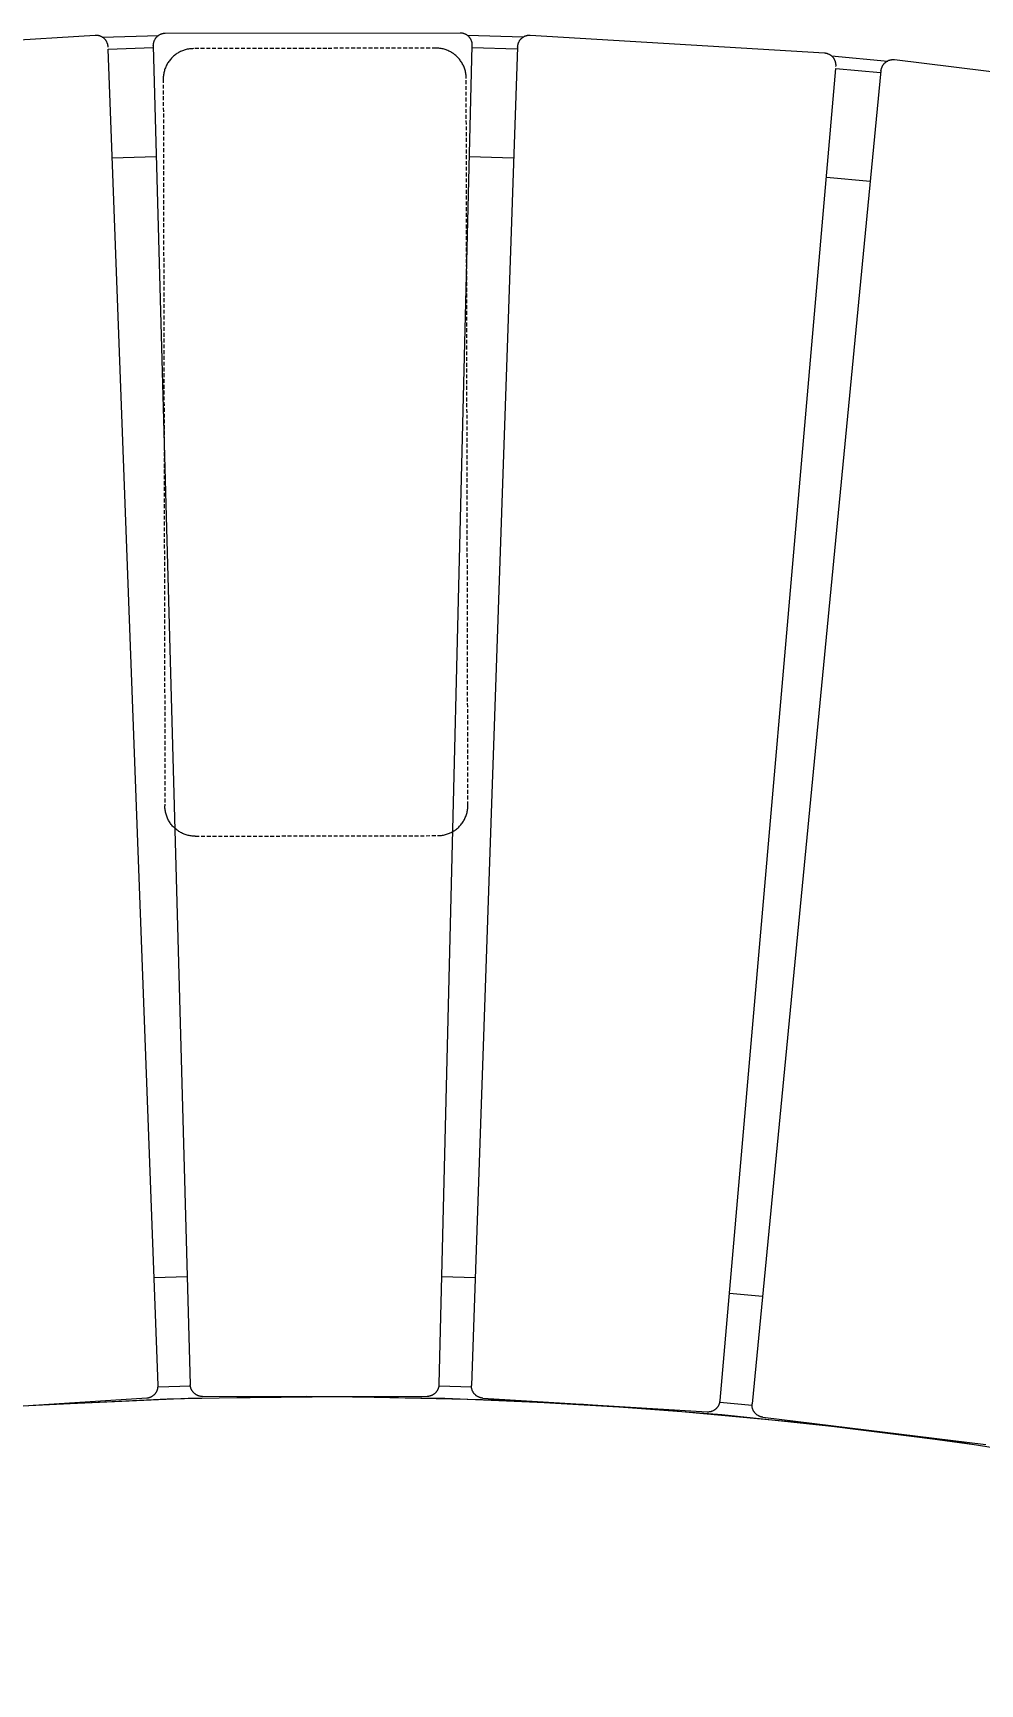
# Model space of a CAD drawing. Header units: millimetres. Extents: x -427 to 4679, y -324 to 2971.
# Drawn here: x 705 to 1017, y 1078 to 1624 of the extents above; entities that cross this region are included whole.
import ezdxf

# ---------------------------------------------------------------- set-up
doc = ezdxf.new("R2010")
doc.units = ezdxf.units.MM
doc.linetypes.add('HIDDEN', pattern=[1.905, 1.27, -0.635])
for name, color, linetype, lineweight in [('ZANO_R', 7, 'Continuous', 0), ('ZANO_R_przerywana', 7, 'HIDDEN', 0), ('ZANO_W', 1, 'Continuous', 0)]:
    doc.layers.add(name, color=color, linetype=linetype, lineweight=lineweight)
doc.styles.add('Arial', font='arial.ttf')
doc.styles.get("Standard").update_dxf_attribs({"font": 'ARIALUNI.TTF'})
doc.dimstyles.new('pl i ang', dxfattribs={"dimtxt": 50, "dimasz": 50, "dimexe": 1.25, "dimexo": 0.625, "dimgap": 10, "dimtad": 1, "dimtoh": 1, "dimtxsty": 'Standard', "dimcen": 2.5, "dimclrd": 1, "dimclre": 1, "dimclrt": 1, "dimadec": 0, "dimazin": 0, "dimtfac": 1, "dimtmove": 0, "dimatfit": 3, "dimfxl": 1, "dimarcsym": 1})

# ---------------------------------------------------------------- blocks, each defined once
blk = doc.blocks.new('*D499')
at = {"layer": 'ZANO_W', "color": 1, "lineweight": -2}
for p, q in [((4.59, 946.46), (82.72, 811.08)), ((1591.69, 946.11), (1513.51, 810.76))]:
    blk.add_line(p, q, dxfattribs=at)
blk.add_arc((797.84, -428.18), 1440.79, 61.57819, 118.39674, dxfattribs=at)
at = {"layer": 'ZANO_W', "color": 1}
for points in [[(109.39, 845.07), (115.89, 833.43), (77.72, 819.74)], [(1480.35, 833.13), (1486.85, 844.77), (1518.51, 819.42)]]:
    blk.add_solid(points, dxfattribs=at)
at = {"layer": 'ZANO_W', "color": 1, "insert": (798.16, 1043.29), "char_height": 40, "attachment_point": 5, "rotation": 359.9875, "style": 'Arial'}
blk.add_mtext('60%%d', dxfattribs=at)
blk = doc.blocks.new('*D525')
at = {"layer": 'ZANO_W', "color": 1, "lineweight": -2}
blk.add_line((1234.71, 1066.31), (1118.64, 697.62), dxfattribs=at)
at = {"layer": 'ZANO_W', "color": 1}
blk.add_solid([(1241.07, 1064.31), (1228.35, 1068.31), (1246.72, 1104.46)], dxfattribs=at)
at = {"layer": 'ZANO_W', "color": 1, "insert": (1116.35, 791.66), "char_height": 40, "attachment_point": 5, "rotation": 72.5257, "style": 'Arial'}
blk.add_mtext('R1495', dxfattribs=at)
blk = doc.blocks.new('*D526')
at = {"layer": 'ZANO_W', "color": 1, "lineweight": -2}
blk.add_line((1583.02, 1414.06), (1243.55, 663.88), dxfattribs=at)
at = {"layer": 'ZANO_W', "color": 1}
blk.add_solid([(1589.09, 1411.32), (1576.95, 1416.81), (1599.51, 1450.51)], dxfattribs=at)
at = {"layer": 'ZANO_W', "color": 1, "insert": (1252.43, 757.31), "char_height": 40, "attachment_point": 5, "rotation": 65.6522, "style": 'Arial'}
blk.add_mtext('R1944', dxfattribs=at)

msp = doc.modelspace()

# ---------------------------------------------------------------- linework, layer by layer
at = {"layer": 'ZANO_R'}
for p, q in [((725.2, 1622.74), (628.04, 1616.56)), ((725.34, 1622.74), (725.2, 1622.74)), ((725.47, 1622.75), (725.34, 1622.74)), ((725.61, 1622.74), (725.47, 1622.75)), ((725.75, 1622.73), (725.61, 1622.74)), ((725.88, 1622.72), (725.75, 1622.73)), ((726.02, 1622.71), (725.88, 1622.72)), ((726.15, 1622.68), (726.02, 1622.71)), ((726.29, 1622.66), (726.15, 1622.68)), ((726.42, 1622.63), (726.29, 1622.66)), ((726.55, 1622.59), (726.42, 1622.63)), ((726.68, 1622.55), (726.55, 1622.59)), ((726.81, 1622.51), (726.68, 1622.55)), ((726.94, 1622.46), (726.81, 1622.51)), ((727.06, 1622.41), (726.94, 1622.46)), ((727.19, 1622.35), (727.06, 1622.41)), ((727.31, 1622.29), (727.19, 1622.35)), ((727.43, 1622.22), (727.31, 1622.29)), ((727.55, 1622.15), (727.43, 1622.22)), ((727.53, 1622.17), (746.18, 1622.75)), ((727.53, 1622.17), (746.18, 1622.75)), ((727.66, 1622.08), (727.55, 1622.15)), ((727.78, 1622), (727.66, 1622.08)), ((727.89, 1621.92), (727.78, 1622)), ((727.99, 1621.84), (727.89, 1621.92)), ((728.1, 1621.75), (727.99, 1621.84)), ((728.2, 1621.66), (728.1, 1621.75)), ((728.3, 1621.56), (728.2, 1621.66)), ((728.39, 1621.46), (728.3, 1621.56)), ((728.48, 1621.36), (728.39, 1621.46)), ((728.57, 1621.25), (728.48, 1621.36)), ((728.65, 1621.15), (728.57, 1621.25)), ((728.73, 1621.04), (728.65, 1621.15)), ((728.81, 1620.92), (728.73, 1621.04)), ((728.88, 1620.81), (728.81, 1620.92)), ((728.95, 1620.69), (728.88, 1620.81)), ((729.01, 1620.57), (728.95, 1620.69)), ((729.07, 1620.45), (729.01, 1620.57)), ((729.13, 1620.32), (729.07, 1620.45)), ((729.18, 1620.19), (729.13, 1620.32)), ((729.23, 1620.07), (729.18, 1620.19)), ((729.27, 1619.94), (729.23, 1620.07)), ((729.31, 1619.81), (729.27, 1619.94)), ((729.34, 1619.67), (729.31, 1619.81)), ((729.37, 1619.54), (729.34, 1619.67)), ((729.4, 1619.41), (729.37, 1619.54)), ((729.42, 1619.27), (729.4, 1619.41)), ((729.43, 1619.14), (729.42, 1619.27)), ((729.45, 1619), (729.43, 1619.14)), ((729.45, 1618.89), (729.45, 1619)), ((744.33, 1619.64), (744.32, 1619.5)), ((744.32, 1619.5), (744.32, 1619.37)), ((744.32, 1619.26), (744.32, 1619.37)), ((744.32, 1619.26), (756.57, 1177.28)), ((744.34, 1619.78), (744.33, 1619.64)), ((744.35, 1619.91), (744.34, 1619.78)), ((744.38, 1620.05), (744.35, 1619.91)), ((744.4, 1620.18), (744.38, 1620.05)), ((744.43, 1620.31), (744.4, 1620.18)), ((744.46, 1620.45), (744.43, 1620.31)), ((744.5, 1620.58), (744.46, 1620.45)), ((744.55, 1620.71), (744.5, 1620.58)), ((744.59, 1620.83), (744.55, 1620.71)), ((744.65, 1620.96), (744.59, 1620.83)), ((744.7, 1621.08), (744.65, 1620.96)), ((744.76, 1621.21), (744.7, 1621.08)), ((744.83, 1621.33), (744.76, 1621.21)), ((744.9, 1621.45), (744.83, 1621.33)), ((744.97, 1621.56), (744.9, 1621.45)), ((745.05, 1621.67), (744.97, 1621.56)), ((745.13, 1621.78), (745.05, 1621.67)), ((745.21, 1621.89), (745.13, 1621.78)), ((745.3, 1622), (745.21, 1621.89)), ((745.39, 1622.1), (745.3, 1622)), ((745.49, 1622.2), (745.39, 1622.1)), ((745.58, 1622.29), (745.49, 1622.2)), ((745.68, 1622.38), (745.58, 1622.29)), ((745.79, 1622.47), (745.68, 1622.38)), ((745.9, 1622.56), (745.79, 1622.47)), ((746.01, 1622.64), (745.9, 1622.56)), ((746.12, 1622.71), (746.01, 1622.64)), ((746.23, 1622.79), (746.12, 1622.71)), ((746.35, 1622.86), (746.23, 1622.79)), ((746.47, 1622.92), (746.35, 1622.86)), ((746.59, 1622.98), (746.47, 1622.92)), ((746.72, 1623.04), (746.59, 1622.98)), ((746.85, 1623.09), (746.72, 1623.04)), ((746.97, 1623.14), (746.85, 1623.09)), ((747.1, 1623.18), (746.97, 1623.14)), ((747.23, 1623.22), (747.1, 1623.18)), ((747.37, 1623.26), (747.23, 1623.22)), ((747.5, 1623.29), (747.37, 1623.26)), ((747.63, 1623.31), (747.5, 1623.29)), ((747.77, 1623.33), (747.63, 1623.31)), ((747.9, 1623.35), (747.77, 1623.33)), ((748.04, 1623.36), (747.9, 1623.35)), ((748.18, 1623.37), (748.04, 1623.36)), ((748.31, 1623.37), (748.18, 1623.37)), ((845.67, 1623.52), (748.31, 1623.37)), ((838.77, 1177.41), (849.67, 1619.42)), ((845.8, 1623.52), (845.67, 1623.52)), ((845.94, 1623.51), (845.8, 1623.52)), ((846.08, 1623.5), (845.94, 1623.51)), ((846.21, 1623.48), (846.08, 1623.5)), ((846.35, 1623.46), (846.21, 1623.48)), ((846.48, 1623.44), (846.35, 1623.46)), ((846.61, 1623.41), (846.48, 1623.44)), ((846.75, 1623.37), (846.61, 1623.41)), ((846.88, 1623.34), (846.75, 1623.37)), ((847.01, 1623.29), (846.88, 1623.34)), ((847.13, 1623.24), (847.01, 1623.29)), ((847.26, 1623.19), (847.13, 1623.24)), ((847.39, 1623.14), (847.26, 1623.19)), ((847.51, 1623.08), (847.39, 1623.14)), ((847.63, 1623.01), (847.51, 1623.08)), ((847.75, 1622.94), (847.63, 1623.01)), ((847.86, 1622.87), (847.75, 1622.94)), ((847.97, 1622.79), (847.86, 1622.87)), ((847.96, 1622.81), (866.6, 1622.24)), ((847.96, 1622.81), (866.6, 1622.24)), ((848.09, 1622.71), (847.97, 1622.79)), ((848.19, 1622.63), (848.09, 1622.71)), ((848.3, 1622.54), (848.19, 1622.63)), ((848.4, 1622.45), (848.3, 1622.54)), ((848.5, 1622.35), (848.4, 1622.45)), ((848.59, 1622.26), (848.5, 1622.35)), ((848.68, 1622.15), (848.59, 1622.26)), ((848.77, 1622.05), (848.68, 1622.15)), ((848.86, 1621.94), (848.77, 1622.05)), ((848.94, 1621.83), (848.86, 1621.94)), ((849.01, 1621.72), (848.94, 1621.83)), ((849.09, 1621.6), (849.01, 1621.72)), ((849.16, 1621.49), (849.09, 1621.6)), ((849.22, 1621.37), (849.16, 1621.49)), ((849.28, 1621.24), (849.22, 1621.37)), ((849.34, 1621.12), (849.28, 1621.24)), ((849.39, 1620.99), (849.34, 1621.12)), ((849.44, 1620.87), (849.39, 1620.99)), ((864.54, 1618.87), (849.39, 1176.98)), ((849.48, 1620.74), (849.44, 1620.87)), ((849.52, 1620.61), (849.48, 1620.74)), ((849.56, 1620.47), (849.52, 1620.61)), ((849.59, 1620.34), (849.56, 1620.47)), ((849.61, 1620.21), (849.59, 1620.34)), ((849.64, 1620.07), (849.61, 1620.21)), ((849.65, 1619.94), (849.64, 1620.07)), ((849.66, 1619.8), (849.65, 1619.94)), ((849.67, 1619.66), (849.66, 1619.8)), ((849.67, 1619.53), (849.67, 1619.66)), ((849.67, 1619.42), (849.67, 1619.53)), ((864.55, 1619.11), (864.54, 1618.97)), ((864.54, 1618.87), (864.54, 1618.97)), ((864.57, 1619.24), (864.55, 1619.11)), ((864.59, 1619.38), (864.57, 1619.24)), ((864.61, 1619.51), (864.59, 1619.38)), ((864.64, 1619.65), (864.61, 1619.51)), ((864.67, 1619.78), (864.64, 1619.65)), ((864.71, 1619.91), (864.67, 1619.78)), ((864.75, 1620.04), (864.71, 1619.91)), ((864.8, 1620.17), (864.75, 1620.04)), ((864.85, 1620.3), (864.8, 1620.17)), ((864.91, 1620.42), (864.85, 1620.3)), ((864.97, 1620.54), (864.91, 1620.42)), ((865.03, 1620.66), (864.97, 1620.54)), ((865.1, 1620.78), (865.03, 1620.66)), ((865.17, 1620.9), (865.1, 1620.78)), ((865.25, 1621.01), (865.17, 1620.9)), ((865.33, 1621.12), (865.25, 1621.01)), ((865.41, 1621.23), (865.33, 1621.12)), ((865.5, 1621.34), (865.41, 1621.23)), ((865.59, 1621.44), (865.5, 1621.34)), ((865.68, 1621.54), (865.59, 1621.44)), ((865.78, 1621.63), (865.68, 1621.54)), ((865.88, 1621.73), (865.78, 1621.63)), ((865.98, 1621.81), (865.88, 1621.73)), ((866.09, 1621.9), (865.98, 1621.81)), ((866.2, 1621.98), (866.09, 1621.9)), ((866.31, 1622.06), (866.2, 1621.98)), ((866.43, 1622.13), (866.31, 1622.06)), ((866.55, 1622.2), (866.43, 1622.13)), ((866.67, 1622.27), (866.55, 1622.2)), ((866.79, 1622.33), (866.67, 1622.27)), ((866.91, 1622.39), (866.79, 1622.33)), ((867.04, 1622.44), (866.91, 1622.39)), ((867.16, 1622.49), (867.04, 1622.44)), ((867.29, 1622.53), (867.16, 1622.49)), ((867.42, 1622.57), (867.29, 1622.53)), ((867.56, 1622.61), (867.42, 1622.57)), ((867.69, 1622.64), (867.56, 1622.61)), ((867.82, 1622.67), (867.69, 1622.64)), ((867.96, 1622.69), (867.82, 1622.67)), ((868.09, 1622.71), (867.96, 1622.69)), ((868.23, 1622.72), (868.09, 1622.71)), ((868.37, 1622.73), (868.23, 1622.72)), ((868.5, 1622.73), (868.37, 1622.73)), ((868.64, 1622.73), (868.5, 1622.73)), ((868.77, 1622.72), (868.64, 1622.73)), ((965.95, 1616.84), (868.77, 1622.72)), ((729.48, 1618.23), (744.33, 1618.7)), ((729.48, 1618.23), (744.34, 1618.7)), ((745.94, 1177.05), (729.48, 1618.23)), ((849.66, 1618.76), (864.52, 1618.31)), ((849.66, 1618.76), (864.52, 1618.31)), ((966.09, 1616.83), (965.95, 1616.84)), ((966.22, 1616.82), (966.09, 1616.83)), ((966.36, 1616.8), (966.22, 1616.82)), ((966.49, 1616.77), (966.36, 1616.8)), ((966.63, 1616.74), (966.49, 1616.77)), ((966.76, 1616.71), (966.63, 1616.74)), ((966.89, 1616.67), (966.76, 1616.71)), ((967.02, 1616.63), (966.89, 1616.67)), ((967.15, 1616.58), (967.02, 1616.63)), ((967.28, 1616.53), (967.15, 1616.58)), ((967.4, 1616.48), (967.28, 1616.53)), ((967.52, 1616.42), (967.4, 1616.48)), ((967.64, 1616.35), (967.52, 1616.42)), ((967.76, 1616.29), (967.64, 1616.35)), ((967.88, 1616.21), (967.76, 1616.29)), ((967.99, 1616.14), (967.88, 1616.21)), ((968.1, 1616.06), (967.99, 1616.14)), ((968.21, 1615.97), (968.1, 1616.06)), ((968.19, 1615.99), (986.77, 1614.27)), ((968.19, 1615.99), (986.77, 1614.27)), ((968.32, 1615.89), (968.21, 1615.97)), ((968.42, 1615.8), (968.32, 1615.89)), ((968.52, 1615.7), (968.42, 1615.8)), ((968.61, 1615.6), (968.52, 1615.7)), ((968.7, 1615.5), (968.61, 1615.6)), ((968.79, 1615.4), (968.7, 1615.5)), ((968.88, 1615.29), (968.79, 1615.4)), ((968.96, 1615.18), (968.88, 1615.29)), ((969.04, 1615.07), (968.96, 1615.18)), ((969.11, 1614.96), (969.04, 1615.07)), ((969.18, 1614.84), (969.11, 1614.96)), ((969.25, 1614.72), (969.18, 1614.84)), ((969.31, 1614.6), (969.25, 1614.72)), ((969.37, 1614.47), (969.31, 1614.6)), ((969.42, 1614.35), (969.37, 1614.47)), ((969.47, 1614.22), (969.42, 1614.35)), ((969.51, 1614.09), (969.47, 1614.22)), ((969.55, 1613.96), (969.51, 1614.09)), ((969.59, 1613.83), (969.55, 1613.96)), ((969.62, 1613.7), (969.59, 1613.83)), ((969.65, 1613.56), (969.62, 1613.7)), ((969.67, 1613.43), (969.65, 1613.56)), ((969.69, 1613.29), (969.67, 1613.43)), ((985.61, 1613.44), (985.52, 1613.34)), ((985.71, 1613.53), (985.61, 1613.44)), ((985.81, 1613.62), (985.71, 1613.53)), ((985.91, 1613.71), (985.81, 1613.62)), ((986.02, 1613.8), (985.91, 1613.71)), ((986.12, 1613.88), (986.02, 1613.8)), ((986.24, 1613.96), (986.12, 1613.88)), ((986.35, 1614.04), (986.24, 1613.96)), ((986.47, 1614.11), (986.35, 1614.04)), ((986.59, 1614.17), (986.47, 1614.11)), ((986.71, 1614.23), (986.59, 1614.17)), ((986.83, 1614.29), (986.71, 1614.23)), ((986.96, 1614.35), (986.83, 1614.29)), ((987.08, 1614.4), (986.96, 1614.35)), ((987.21, 1614.44), (987.08, 1614.4)), ((987.34, 1614.48), (987.21, 1614.44)), ((987.48, 1614.52), (987.34, 1614.48)), ((987.61, 1614.55), (987.48, 1614.52)), ((987.74, 1614.58), (987.61, 1614.55)), ((987.88, 1614.6), (987.74, 1614.58)), ((988.01, 1614.62), (987.88, 1614.6)), ((988.15, 1614.63), (988.01, 1614.62)), ((988.28, 1614.64), (988.15, 1614.63)), ((988.42, 1614.65), (988.28, 1614.64)), ((988.56, 1614.65), (988.42, 1614.65)), ((988.69, 1614.64), (988.56, 1614.65)), ((988.83, 1614.63), (988.69, 1614.64)), ((988.97, 1614.62), (988.83, 1614.63)), ((1085.59, 1602.73), (988.97, 1614.62)), ((931.45, 1172.01), (969.64, 1611.85)), ((984.5, 1611.03), (942.02, 1170.92)), ((969.64, 1611.85), (984.44, 1610.47)), ((969.64, 1611.85), (984.44, 1610.47)), ((969.7, 1613.16), (969.69, 1613.29)), ((969.71, 1613.02), (969.7, 1613.16)), ((969.7, 1612.61), (969.71, 1612.75)), ((969.7, 1612.51), (969.7, 1612.61)), ((969.71, 1612.88), (969.71, 1613.02)), ((969.71, 1612.75), (969.71, 1612.88)), ((984.5, 1611.03), (984.51, 1611.14)), ((984.53, 1611.27), (984.51, 1611.14)), ((984.55, 1611.41), (984.53, 1611.27)), ((984.58, 1611.54), (984.55, 1611.41)), ((984.61, 1611.67), (984.58, 1611.54)), ((984.65, 1611.8), (984.61, 1611.67)), ((984.69, 1611.93), (984.65, 1611.8)), ((984.74, 1612.06), (984.69, 1611.93)), ((984.79, 1612.19), (984.74, 1612.06)), ((984.84, 1612.31), (984.79, 1612.19)), ((984.9, 1612.44), (984.84, 1612.31)), ((984.96, 1612.56), (984.9, 1612.44)), ((985.03, 1612.68), (984.96, 1612.56)), ((985.1, 1612.79), (985.03, 1612.68)), ((985.18, 1612.91), (985.1, 1612.79)), ((985.26, 1613.02), (985.18, 1612.91)), ((985.34, 1613.13), (985.26, 1613.02)), ((985.43, 1613.23), (985.34, 1613.13)), ((985.52, 1613.34), (985.43, 1613.23)), ((730.82, 1582.26), (745.33, 1582.72)), ((848.77, 1582.77), (863.28, 1582.33)), ((966.52, 1575.98), (980.98, 1574.64)), ((755.58, 1212.86), (744.62, 1212.51)), ((850.61, 1212.55), (839.65, 1212.88)), ((945.44, 1206.35), (934.52, 1207.37)), ((838.77, 1177.27), (838.77, 1177.41)), ((668.14, 1168.2), (742.2, 1172.91)), ((703.26, 1170.43), (749, 1172.64)), ((704.67, 1170.52), (755.84, 1172.85)), ((742.2, 1172.91), (742.33, 1172.92)), ((742.33, 1172.92), (742.47, 1172.94)), ((742.47, 1172.94), (742.61, 1172.96)), ((742.61, 1172.96), (742.74, 1172.98)), ((742.74, 1172.98), (742.88, 1173.01)), ((742.88, 1173.01), (743.01, 1173.05)), ((743.01, 1173.05), (743.14, 1173.08)), ((743.14, 1173.08), (743.27, 1173.13)), ((743.27, 1173.13), (743.4, 1173.18)), ((743.4, 1173.18), (743.53, 1173.23)), ((743.53, 1173.23), (743.65, 1173.28)), ((743.65, 1173.28), (743.78, 1173.34)), ((743.78, 1173.34), (743.9, 1173.41)), ((743.9, 1173.41), (744.01, 1173.48)), ((744.01, 1173.48), (744.13, 1173.55)), ((744.13, 1173.55), (744.24, 1173.63)), ((744.24, 1173.63), (744.36, 1173.71)), ((744.36, 1173.71), (744.46, 1173.79)), ((744.46, 1173.79), (744.57, 1173.88)), ((744.57, 1173.88), (744.67, 1173.97)), ((744.67, 1173.97), (744.77, 1174.07)), ((744.77, 1174.07), (744.87, 1174.17)), ((744.87, 1174.17), (744.96, 1174.27)), ((744.96, 1174.27), (745.05, 1174.38)), ((745.05, 1174.38), (745.13, 1174.48)), ((745.13, 1174.48), (745.21, 1174.59)), ((745.21, 1174.59), (745.29, 1174.71)), ((745.29, 1174.71), (745.36, 1174.82)), ((745.36, 1174.82), (745.43, 1174.94)), ((745.43, 1174.94), (745.5, 1175.06)), ((745.5, 1175.06), (745.56, 1175.19)), ((745.56, 1175.19), (745.61, 1175.31)), ((745.61, 1175.31), (745.67, 1175.44)), ((745.67, 1175.44), (745.72, 1175.57)), ((745.72, 1175.57), (745.76, 1175.7)), ((745.76, 1175.7), (745.8, 1175.83)), ((745.8, 1175.83), (745.83, 1175.96)), ((745.83, 1175.96), (745.86, 1176.09)), ((745.86, 1176.09), (745.89, 1176.23)), ((745.89, 1176.23), (745.91, 1176.37)), ((745.91, 1176.37), (745.92, 1176.5)), ((745.92, 1176.5), (745.94, 1176.64)), ((745.93, 1176.54), (756.6, 1176.87)), ((745.93, 1176.54), (756.6, 1176.87)), ((745.94, 1176.91), (745.94, 1177.05)), ((745.94, 1176.78), (745.94, 1176.91)), ((745.94, 1176.64), (745.94, 1176.78)), ((749, 1172.64), (794.79, 1173.44)), ((755.84, 1172.85), (807.05, 1173.42)), ((756.57, 1177.14), (756.57, 1177.28)), ((756.59, 1177.01), (756.57, 1177.14)), ((756.6, 1176.87), (756.59, 1177.01)), ((756.62, 1176.73), (756.6, 1176.87)), ((756.65, 1176.6), (756.62, 1176.73)), ((756.68, 1176.46), (756.65, 1176.6)), ((756.71, 1176.33), (756.68, 1176.46)), ((756.75, 1176.2), (756.71, 1176.33)), ((756.79, 1176.07), (756.75, 1176.2)), ((756.84, 1175.94), (756.79, 1176.07)), ((756.89, 1175.81), (756.84, 1175.94)), ((756.95, 1175.69), (756.89, 1175.81)), ((757.01, 1175.56), (756.95, 1175.69)), ((757.07, 1175.44), (757.01, 1175.56)), ((757.14, 1175.33), (757.07, 1175.44)), ((757.21, 1175.21), (757.14, 1175.33)), ((757.29, 1175.09), (757.21, 1175.21)), ((757.37, 1174.98), (757.29, 1175.09)), ((757.46, 1174.88), (757.37, 1174.98)), ((757.54, 1174.77), (757.46, 1174.88)), ((757.64, 1174.67), (757.54, 1174.77)), ((757.73, 1174.57), (757.64, 1174.67)), ((757.83, 1174.47), (757.73, 1174.57)), ((757.93, 1174.38), (757.83, 1174.47)), ((758.04, 1174.29), (757.93, 1174.38)), ((758.14, 1174.21), (758.04, 1174.29)), ((758.26, 1174.13), (758.14, 1174.21)), ((758.37, 1174.05), (758.26, 1174.13)), ((758.48, 1173.98), (758.37, 1174.05)), ((758.6, 1173.91), (758.48, 1173.98)), ((758.72, 1173.84), (758.6, 1173.91)), ((758.85, 1173.78), (758.72, 1173.84)), ((758.97, 1173.72), (758.85, 1173.78)), ((759.1, 1173.67), (758.97, 1173.72)), ((759.23, 1173.62), (759.1, 1173.67)), ((759.36, 1173.58), (759.23, 1173.62)), ((759.49, 1173.54), (759.36, 1173.58)), ((759.62, 1173.5), (759.49, 1173.54)), ((759.76, 1173.47), (759.62, 1173.5)), ((759.89, 1173.45), (759.76, 1173.47)), ((760.03, 1173.43), (759.89, 1173.45)), ((760.16, 1173.41), (760.03, 1173.43)), ((760.3, 1173.4), (760.16, 1173.41)), ((760.44, 1173.39), (760.3, 1173.4)), ((760.57, 1173.39), (760.44, 1173.39)), ((760.57, 1173.39), (834.78, 1173.5)), ((794.79, 1173.44), (840.59, 1172.84)), ((807.05, 1173.42), (858.25, 1172.23)), ((834.78, 1173.5), (834.92, 1173.51)), ((834.92, 1173.51), (835.05, 1173.51)), ((835.05, 1173.51), (835.19, 1173.53)), ((835.19, 1173.53), (835.33, 1173.54)), ((835.33, 1173.54), (835.46, 1173.56)), ((835.46, 1173.56), (835.6, 1173.59)), ((835.6, 1173.59), (835.73, 1173.62)), ((835.73, 1173.62), (835.86, 1173.66)), ((835.86, 1173.66), (836, 1173.69)), ((836, 1173.69), (836.13, 1173.74)), ((836.13, 1173.74), (836.25, 1173.79)), ((836.25, 1173.79), (836.38, 1173.84)), ((836.38, 1173.84), (836.51, 1173.9)), ((836.51, 1173.9), (836.63, 1173.96)), ((836.63, 1173.96), (836.75, 1174.03)), ((836.75, 1174.03), (836.87, 1174.1)), ((836.87, 1174.1), (836.98, 1174.17)), ((836.98, 1174.17), (837.1, 1174.25)), ((837.1, 1174.25), (837.21, 1174.33)), ((837.21, 1174.33), (837.31, 1174.41)), ((837.31, 1174.41), (837.42, 1174.5)), ((837.42, 1174.5), (837.52, 1174.6)), ((837.52, 1174.6), (837.62, 1174.69)), ((837.62, 1174.69), (837.71, 1174.79)), ((837.71, 1174.79), (837.8, 1174.89)), ((837.8, 1174.89), (837.89, 1175)), ((837.89, 1175), (837.98, 1175.11)), ((837.98, 1175.11), (838.06, 1175.22)), ((838.06, 1175.22), (838.13, 1175.33)), ((838.13, 1175.33), (838.21, 1175.45)), ((838.21, 1175.45), (838.27, 1175.57)), ((838.27, 1175.57), (838.34, 1175.69)), ((838.34, 1175.69), (838.4, 1175.81)), ((838.4, 1175.81), (838.45, 1175.94)), ((838.45, 1175.94), (838.51, 1176.07)), ((838.51, 1176.07), (838.55, 1176.19)), ((838.55, 1176.19), (838.6, 1176.32)), ((838.6, 1176.32), (838.63, 1176.46)), ((838.63, 1176.46), (838.67, 1176.59)), ((838.67, 1176.59), (838.7, 1176.72)), ((838.7, 1176.72), (838.72, 1176.86)), ((838.72, 1176.86), (838.74, 1176.99)), ((838.73, 1176.89), (849.4, 1176.57)), ((838.73, 1176.89), (849.4, 1176.57)), ((838.74, 1176.99), (838.76, 1177.13)), ((838.76, 1177.13), (838.77, 1177.27)), ((840.59, 1172.84), (886.34, 1170.84)), ((849.39, 1176.84), (849.39, 1176.98)), ((849.39, 1176.7), (849.39, 1176.84)), ((849.4, 1176.56), (849.39, 1176.7)), ((849.41, 1176.43), (849.4, 1176.56)), ((849.43, 1176.29), (849.41, 1176.43)), ((849.45, 1176.16), (849.43, 1176.29)), ((849.48, 1176.02), (849.45, 1176.16)), ((849.51, 1175.89), (849.48, 1176.02)), ((849.54, 1175.75), (849.51, 1175.89)), ((849.58, 1175.62), (849.54, 1175.75)), ((849.62, 1175.49), (849.58, 1175.62)), ((849.67, 1175.36), (849.62, 1175.49)), ((849.73, 1175.24), (849.67, 1175.36)), ((849.78, 1175.11), (849.73, 1175.24)), ((849.84, 1174.99), (849.78, 1175.11)), ((849.91, 1174.87), (849.84, 1174.99)), ((849.98, 1174.75), (849.91, 1174.87)), ((850.05, 1174.63), (849.98, 1174.75)), ((850.13, 1174.52), (850.05, 1174.63)), ((850.21, 1174.41), (850.13, 1174.52)), ((850.3, 1174.3), (850.21, 1174.41)), ((850.39, 1174.2), (850.3, 1174.3)), ((850.48, 1174.1), (850.39, 1174.2)), ((850.57, 1174), (850.48, 1174.1)), ((850.67, 1173.9), (850.57, 1174)), ((850.78, 1173.81), (850.67, 1173.9)), ((850.88, 1173.72), (850.78, 1173.81)), ((850.99, 1173.64), (850.88, 1173.72)), ((851.1, 1173.56), (850.99, 1173.64)), ((851.21, 1173.48), (851.1, 1173.56)), ((851.33, 1173.41), (851.21, 1173.48)), ((851.45, 1173.34), (851.33, 1173.41)), ((851.57, 1173.28), (851.45, 1173.34)), ((851.69, 1173.22), (851.57, 1173.28)), ((851.82, 1173.16), (851.69, 1173.22)), ((851.95, 1173.11), (851.82, 1173.16)), ((852.08, 1173.06), (851.95, 1173.11)), ((852.21, 1173.02), (852.08, 1173.06)), ((852.34, 1172.98), (852.21, 1173.02)), ((852.47, 1172.95), (852.34, 1172.98)), ((852.61, 1172.92), (852.47, 1172.95)), ((852.74, 1172.89), (852.61, 1172.92)), ((852.88, 1172.87), (852.74, 1172.89)), ((853.01, 1172.86), (852.88, 1172.87)), ((853.15, 1172.85), (853.01, 1172.86)), ((853.15, 1172.85), (927.22, 1168.36)), ((858.25, 1172.23), (909.39, 1169.29)), ((931.41, 1171.74), (931.43, 1171.87)), ((931.43, 1171.87), (931.45, 1172.01)), ((886.34, 1170.84), (932.01, 1167.43)), ((909.39, 1169.29), (960.39, 1164.6)), ((927.22, 1168.36), (927.36, 1168.36)), ((927.36, 1168.36), (927.5, 1168.36)), ((927.5, 1168.36), (927.63, 1168.36)), ((927.63, 1168.36), (927.77, 1168.37)), ((927.77, 1168.37), (927.91, 1168.38)), ((927.91, 1168.38), (928.04, 1168.4)), ((928.04, 1168.4), (928.18, 1168.42)), ((928.18, 1168.42), (928.31, 1168.45)), ((928.31, 1168.45), (928.45, 1168.48)), ((928.45, 1168.48), (928.58, 1168.52)), ((928.58, 1168.52), (928.71, 1168.56)), ((928.71, 1168.56), (928.84, 1168.6)), ((928.84, 1168.6), (928.97, 1168.65)), ((928.97, 1168.65), (929.09, 1168.7)), ((929.09, 1168.7), (929.22, 1168.76)), ((929.22, 1168.76), (929.34, 1168.83)), ((929.34, 1168.83), (929.46, 1168.89)), ((929.46, 1168.89), (929.58, 1168.96)), ((929.58, 1168.96), (929.69, 1169.04)), ((929.69, 1169.04), (929.81, 1169.12)), ((929.81, 1169.12), (929.92, 1169.2)), ((929.92, 1169.2), (930.02, 1169.28)), ((930.02, 1169.28), (930.13, 1169.37)), ((930.13, 1169.37), (930.23, 1169.47)), ((930.23, 1169.47), (930.33, 1169.56)), ((930.33, 1169.56), (930.42, 1169.66)), ((930.42, 1169.66), (930.51, 1169.77)), ((930.51, 1169.77), (930.6, 1169.87)), ((930.6, 1169.87), (930.68, 1169.98)), ((930.68, 1169.98), (930.76, 1170.09)), ((930.76, 1170.09), (930.84, 1170.21)), ((930.84, 1170.21), (930.91, 1170.33)), ((930.91, 1170.33), (930.98, 1170.44)), ((930.98, 1170.44), (931.04, 1170.57)), ((931.04, 1170.57), (931.1, 1170.69)), ((931.1, 1170.69), (931.15, 1170.82)), ((931.15, 1170.82), (931.2, 1170.94)), ((931.2, 1170.94), (931.25, 1171.07)), ((931.25, 1171.07), (931.29, 1171.2)), ((931.29, 1171.2), (931.33, 1171.34)), ((931.33, 1171.34), (931.36, 1171.47)), ((931.36, 1171.47), (931.39, 1171.6)), ((931.37, 1171.5), (942, 1170.52)), ((931.37, 1171.5), (942, 1170.52)), ((931.39, 1171.6), (931.41, 1171.74)), ((932.01, 1167.43), (977.56, 1162.63)), ((942, 1170.65), (942.01, 1170.79)), ((942, 1170.51), (942, 1170.65)), ((942.01, 1170.38), (942, 1170.51)), ((942.01, 1170.79), (942.02, 1170.92)), ((942.01, 1170.24), (942.01, 1170.38)), ((942.03, 1170.1), (942.01, 1170.24)), ((942.04, 1169.97), (942.03, 1170.1)), ((942.07, 1169.83), (942.04, 1169.97)), ((942.09, 1169.7), (942.07, 1169.83)), ((942.12, 1169.56), (942.09, 1169.7)), ((942.16, 1169.43), (942.12, 1169.56)), ((942.2, 1169.3), (942.16, 1169.43)), ((942.25, 1169.17), (942.2, 1169.3)), ((942.29, 1169.04), (942.25, 1169.17)), ((942.35, 1168.91), (942.29, 1169.04)), ((942.41, 1168.79), (942.35, 1168.91)), ((942.47, 1168.67), (942.41, 1168.79)), ((942.53, 1168.55), (942.47, 1168.67)), ((942.61, 1168.43), (942.53, 1168.55)), ((942.68, 1168.31), (942.61, 1168.43)), ((942.76, 1168.2), (942.68, 1168.31)), ((942.84, 1168.09), (942.76, 1168.2)), ((942.93, 1167.98), (942.84, 1168.09)), ((943.02, 1167.88), (942.93, 1167.98)), ((943.11, 1167.78), (943.02, 1167.88)), ((943.21, 1167.68), (943.11, 1167.78)), ((943.31, 1167.59), (943.21, 1167.68)), ((943.41, 1167.5), (943.31, 1167.59)), ((943.51, 1167.41), (943.41, 1167.5)), ((943.62, 1167.33), (943.51, 1167.41)), ((943.73, 1167.25), (943.62, 1167.33)), ((943.85, 1167.17), (943.73, 1167.25)), ((943.97, 1167.1), (943.85, 1167.17)), ((944.09, 1167.03), (943.97, 1167.1)), ((944.21, 1166.97), (944.09, 1167.03)), ((944.33, 1166.91), (944.21, 1166.97)), ((944.46, 1166.85), (944.33, 1166.91)), ((944.58, 1166.8), (944.46, 1166.85)), ((944.71, 1166.75), (944.58, 1166.8)), ((944.84, 1166.71), (944.71, 1166.75)), ((944.98, 1166.67), (944.84, 1166.71)), ((945.11, 1166.64), (944.98, 1166.67)), ((945.24, 1166.61), (945.11, 1166.64)), ((945.38, 1166.59), (945.24, 1166.61)), ((945.51, 1166.57), (945.38, 1166.59)), ((945.51, 1166.57), (1019.17, 1157.51)), ((960.39, 1164.6), (1011.2, 1158.17)), ((983.85, 1161.85), (1015.29, 1157.57)), ((1011.2, 1158.17), (1061.76, 1149.99))]:
    msp.add_line(p, q, dxfattribs=at)
at = {"layer": 'ZANO_R_przerywana'}
for p, q in [((749.1, 1613.53), (748.93, 1613.24)), ((749.28, 1613.82), (749.1, 1613.53)), ((749.48, 1614.11), (749.28, 1613.82)), ((749.68, 1614.38), (749.48, 1614.11)), ((749.89, 1614.65), (749.68, 1614.38)), ((750.11, 1614.91), (749.89, 1614.65)), ((750.34, 1615.17), (750.11, 1614.91)), ((750.57, 1615.41), (750.34, 1615.17)), ((750.82, 1615.65), (750.57, 1615.41)), ((751.07, 1615.88), (750.82, 1615.65)), ((751.33, 1616.1), (751.07, 1615.88)), ((751.6, 1616.31), (751.33, 1616.1)), ((751.87, 1616.51), (751.6, 1616.31)), ((752.16, 1616.71), (751.87, 1616.51)), ((752.44, 1616.89), (752.16, 1616.71)), ((752.74, 1617.06), (752.44, 1616.89)), ((753.04, 1617.23), (752.74, 1617.06)), ((753.34, 1617.38), (753.04, 1617.23)), ((753.65, 1617.52), (753.34, 1617.38)), ((753.97, 1617.65), (753.65, 1617.52)), ((754.29, 1617.77), (753.97, 1617.65)), ((754.61, 1617.88), (754.29, 1617.77)), ((754.94, 1617.98), (754.61, 1617.88)), ((755.27, 1618.07), (754.94, 1617.98)), ((755.6, 1618.14), (755.27, 1618.07)), ((755.94, 1618.21), (755.6, 1618.14)), ((756.27, 1618.26), (755.94, 1618.21)), ((756.61, 1618.3), (756.27, 1618.26)), ((756.95, 1618.33), (756.61, 1618.3)), ((757.29, 1618.35), (756.95, 1618.33)), ((757.64, 1618.36), (757.29, 1618.35)), ((793.64, 1618.44), (757.64, 1618.36)), ((801.64, 1618.46), (793.64, 1618.44)), ((837.64, 1618.54), (801.64, 1618.46)), ((837.98, 1618.54), (837.64, 1618.54)), ((838.32, 1618.52), (837.98, 1618.54)), ((838.66, 1618.49), (838.32, 1618.52)), ((839, 1618.45), (838.66, 1618.49)), ((839.34, 1618.4), (839, 1618.45)), ((839.67, 1618.34), (839.34, 1618.4)), ((840, 1618.26), (839.67, 1618.34)), ((840.33, 1618.18), (840, 1618.26)), ((840.66, 1618.08), (840.33, 1618.18)), ((840.99, 1617.97), (840.66, 1618.08)), ((841.31, 1617.85), (840.99, 1617.97)), ((841.62, 1617.72), (841.31, 1617.85)), ((841.93, 1617.58), (841.62, 1617.72)), ((842.24, 1617.43), (841.93, 1617.58)), ((842.54, 1617.27), (842.24, 1617.43)), ((842.84, 1617.1), (842.54, 1617.27)), ((843.12, 1616.92), (842.84, 1617.1)), ((843.41, 1616.72), (843.12, 1616.92)), ((843.68, 1616.52), (843.41, 1616.72)), ((843.95, 1616.31), (843.68, 1616.52)), ((844.21, 1616.09), (843.95, 1616.31)), ((844.47, 1615.87), (844.21, 1616.09)), ((844.71, 1615.63), (844.47, 1615.87)), ((844.95, 1615.38), (844.71, 1615.63)), ((845.18, 1615.13), (844.95, 1615.38)), ((845.4, 1614.87), (845.18, 1615.13)), ((845.61, 1614.6), (845.4, 1614.87)), ((845.82, 1614.33), (845.61, 1614.6)), ((846.01, 1614.05), (845.82, 1614.33)), ((846.19, 1613.76), (846.01, 1614.05)), ((846.36, 1613.46), (846.19, 1613.76)), ((846.53, 1613.16), (846.36, 1613.46)), ((747.68, 1609.02), (747.66, 1608.68)), ((747.66, 1608.68), (747.66, 1608.34)), ((747.66, 1608.34), (747.93, 1488.9)), ((747.71, 1609.36), (747.68, 1609.02)), ((747.75, 1609.7), (747.71, 1609.36)), ((747.8, 1610.03), (747.75, 1609.7)), ((747.86, 1610.37), (747.8, 1610.03)), ((747.94, 1610.7), (747.86, 1610.37)), ((748.02, 1611.03), (747.94, 1610.7)), ((748.12, 1611.36), (748.02, 1611.03)), ((748.23, 1611.69), (748.12, 1611.36)), ((748.35, 1612.01), (748.23, 1611.69)), ((748.48, 1612.32), (748.35, 1612.01)), ((748.62, 1612.63), (748.48, 1612.32)), ((748.77, 1612.94), (748.62, 1612.63)), ((748.93, 1613.24), (748.77, 1612.94)), ((846.68, 1612.86), (846.53, 1613.16)), ((846.82, 1612.55), (846.68, 1612.86)), ((846.95, 1612.23), (846.82, 1612.55)), ((847.07, 1611.91), (846.95, 1612.23)), ((847.18, 1611.59), (847.07, 1611.91)), ((847.28, 1611.26), (847.18, 1611.59)), ((847.37, 1610.93), (847.28, 1611.26)), ((847.44, 1610.6), (847.37, 1610.93)), ((847.51, 1610.26), (847.44, 1610.6)), ((847.56, 1609.93), (847.51, 1610.26)), ((847.6, 1609.59), (847.56, 1609.93)), ((847.63, 1609.25), (847.6, 1609.59)), ((847.65, 1608.91), (847.63, 1609.25)), ((847.66, 1608.56), (847.65, 1608.91)), ((847.81, 1543.79), (847.66, 1608.56)), ((848.21, 1368.57), (847.81, 1543.79)), ((747.93, 1488.9), (748.21, 1368.34)), ((748.22, 1367.99), (748.21, 1368.34)), ((848.19, 1367.87), (848.2, 1368.22)), ((848.2, 1368.22), (848.21, 1368.57)), ((748.23, 1367.64), (748.22, 1367.99)), ((748.27, 1367.3), (748.23, 1367.64)), ((748.31, 1366.96), (748.27, 1367.3)), ((748.36, 1366.62), (748.31, 1366.96)), ((748.43, 1366.28), (748.36, 1366.62)), ((748.51, 1365.94), (748.43, 1366.28)), ((748.6, 1365.61), (748.51, 1365.94)), ((748.7, 1365.27), (748.6, 1365.61)), ((748.81, 1364.95), (748.7, 1365.27)), ((748.93, 1364.62), (748.81, 1364.95)), ((749.07, 1364.31), (748.93, 1364.62)), ((749.21, 1363.99), (749.07, 1364.31)), ((749.37, 1363.68), (749.21, 1363.99)), ((749.54, 1363.38), (749.37, 1363.68)), ((749.71, 1363.08), (749.54, 1363.38)), ((749.9, 1362.79), (749.71, 1363.08)), ((750.1, 1362.51), (749.9, 1362.79)), ((846.12, 1362.43), (846.33, 1362.71)), ((846.33, 1362.71), (846.53, 1362.99)), ((846.53, 1362.99), (846.72, 1363.29)), ((846.72, 1363.29), (846.89, 1363.58)), ((846.89, 1363.58), (847.06, 1363.89)), ((847.06, 1363.89), (847.22, 1364.2)), ((847.22, 1364.2), (847.36, 1364.51)), ((847.36, 1364.51), (847.5, 1364.84)), ((847.5, 1364.84), (847.62, 1365.16)), ((847.62, 1365.16), (847.73, 1365.49)), ((847.73, 1365.49), (847.83, 1365.82)), ((847.83, 1365.82), (847.92, 1366.16)), ((847.92, 1366.16), (848, 1366.5)), ((848, 1366.5), (848.06, 1366.84)), ((848.06, 1366.84), (848.12, 1367.18)), ((848.12, 1367.18), (848.16, 1367.52)), ((848.16, 1367.52), (848.19, 1367.87)), ((750.31, 1362.23), (750.1, 1362.51)), ((750.52, 1361.96), (750.31, 1362.23)), ((750.75, 1361.7), (750.52, 1361.96)), ((750.98, 1361.45), (750.75, 1361.7)), ((751.23, 1361.2), (750.98, 1361.45)), ((751.48, 1360.96), (751.23, 1361.2)), ((751.73, 1360.74), (751.48, 1360.96)), ((751.99, 1360.53), (751.73, 1360.74)), ((752.26, 1360.32), (751.99, 1360.53)), ((752.53, 1360.13), (752.26, 1360.32)), ((752.81, 1359.94), (752.53, 1360.13)), ((753.1, 1359.76), (752.81, 1359.94)), ((753.39, 1359.6), (753.1, 1359.76)), ((753.69, 1359.44), (753.39, 1359.6)), ((753.99, 1359.29), (753.69, 1359.44)), ((754.3, 1359.16), (753.99, 1359.29)), ((754.61, 1359.03), (754.3, 1359.16)), ((754.93, 1358.91), (754.61, 1359.03)), ((755.25, 1358.81), (754.93, 1358.91)), ((755.57, 1358.71), (755.25, 1358.81)), ((755.9, 1358.63), (755.57, 1358.71)), ((756.23, 1358.56), (755.9, 1358.63)), ((756.56, 1358.5), (756.23, 1358.56)), ((756.89, 1358.45), (756.56, 1358.5)), ((757.22, 1358.41), (756.89, 1358.45)), ((757.56, 1358.38), (757.22, 1358.41)), ((757.9, 1358.36), (757.56, 1358.38)), ((758.23, 1358.36), (757.9, 1358.36)), ((758.23, 1358.36), (838.23, 1358.54)), ((838.23, 1358.54), (838.56, 1358.55)), ((838.56, 1358.55), (838.89, 1358.57)), ((838.89, 1358.57), (839.22, 1358.59)), ((839.22, 1358.59), (839.55, 1358.63)), ((839.55, 1358.63), (839.88, 1358.68)), ((839.88, 1358.68), (840.2, 1358.74)), ((840.2, 1358.74), (840.52, 1358.81)), ((840.52, 1358.81), (840.84, 1358.9)), ((840.84, 1358.9), (841.16, 1358.99)), ((841.16, 1358.99), (841.48, 1359.09)), ((841.48, 1359.09), (841.79, 1359.2)), ((841.79, 1359.2), (842.09, 1359.33)), ((842.09, 1359.33), (842.39, 1359.46)), ((842.39, 1359.46), (842.69, 1359.6)), ((842.69, 1359.6), (842.99, 1359.76)), ((842.99, 1359.76), (843.27, 1359.92)), ((843.27, 1359.92), (843.57, 1360.1)), ((843.57, 1360.1), (843.86, 1360.29)), ((843.86, 1360.29), (844.14, 1360.49)), ((844.14, 1360.49), (844.42, 1360.7)), ((844.42, 1360.7), (844.69, 1360.92)), ((844.69, 1360.92), (844.95, 1361.15)), ((844.95, 1361.15), (845.2, 1361.39)), ((845.2, 1361.39), (845.44, 1361.64)), ((845.44, 1361.64), (845.68, 1361.89)), ((845.68, 1361.89), (845.91, 1362.16)), ((845.91, 1362.16), (846.12, 1362.43))]:
    msp.add_line(p, q, dxfattribs=at)

# ---------------------------------------------------------------- dimensions: what is measured, and where the dimension line sits
at = {"layer": 'ZANO_W'}
for center, mpoint, picture, middle in [((797.86, -321), (1599.51, 1450.51), '*D526', (1280.15, 744.77)), ((797.86, -321.36), (1246.72, 1104.46), '*D525', (1145.37, 782.53))]:
    dim = msp.add_radius_dim(center=center, mpoint=mpoint, dimstyle='pl i ang', override={"dimtxt": 40, "dimasz": 40, "dimexe": 10, "dimexo": 10, "dimtoh": 0, "dimdec": 0, "dimtxsty": 'Arial', "dimtdec": 0, "dimtmove": 1}, dxfattribs=at)
    dim.commit()
    dim.dimension.update_dxf_attribs({"geometry": picture, "text_midpoint": middle, "dimtype": 164})
dim = msp.add_angular_dim_2l(base=(1048.34, 990.67), line1=((1596.69, 954.77), (1811.78, 1327.12)), line2=((-215.33, 1327.56), (-0.41, 955.12)), dimstyle='pl i ang', override={"dimtxt": 40, "dimasz": 40, "dimexe": 10, "dimexo": 10, "dimtoh": 0, "dimdec": 0, "dimtxsty": 'Arial', "dimtdec": 0, "dimtmove": 1}, dxfattribs=at)
dim.commit()
dim.dimension.update_dxf_attribs({"geometry": '*D499', "text_midpoint": (798.16, 1043.29)})

doc.saveas('drawing.dxf')
